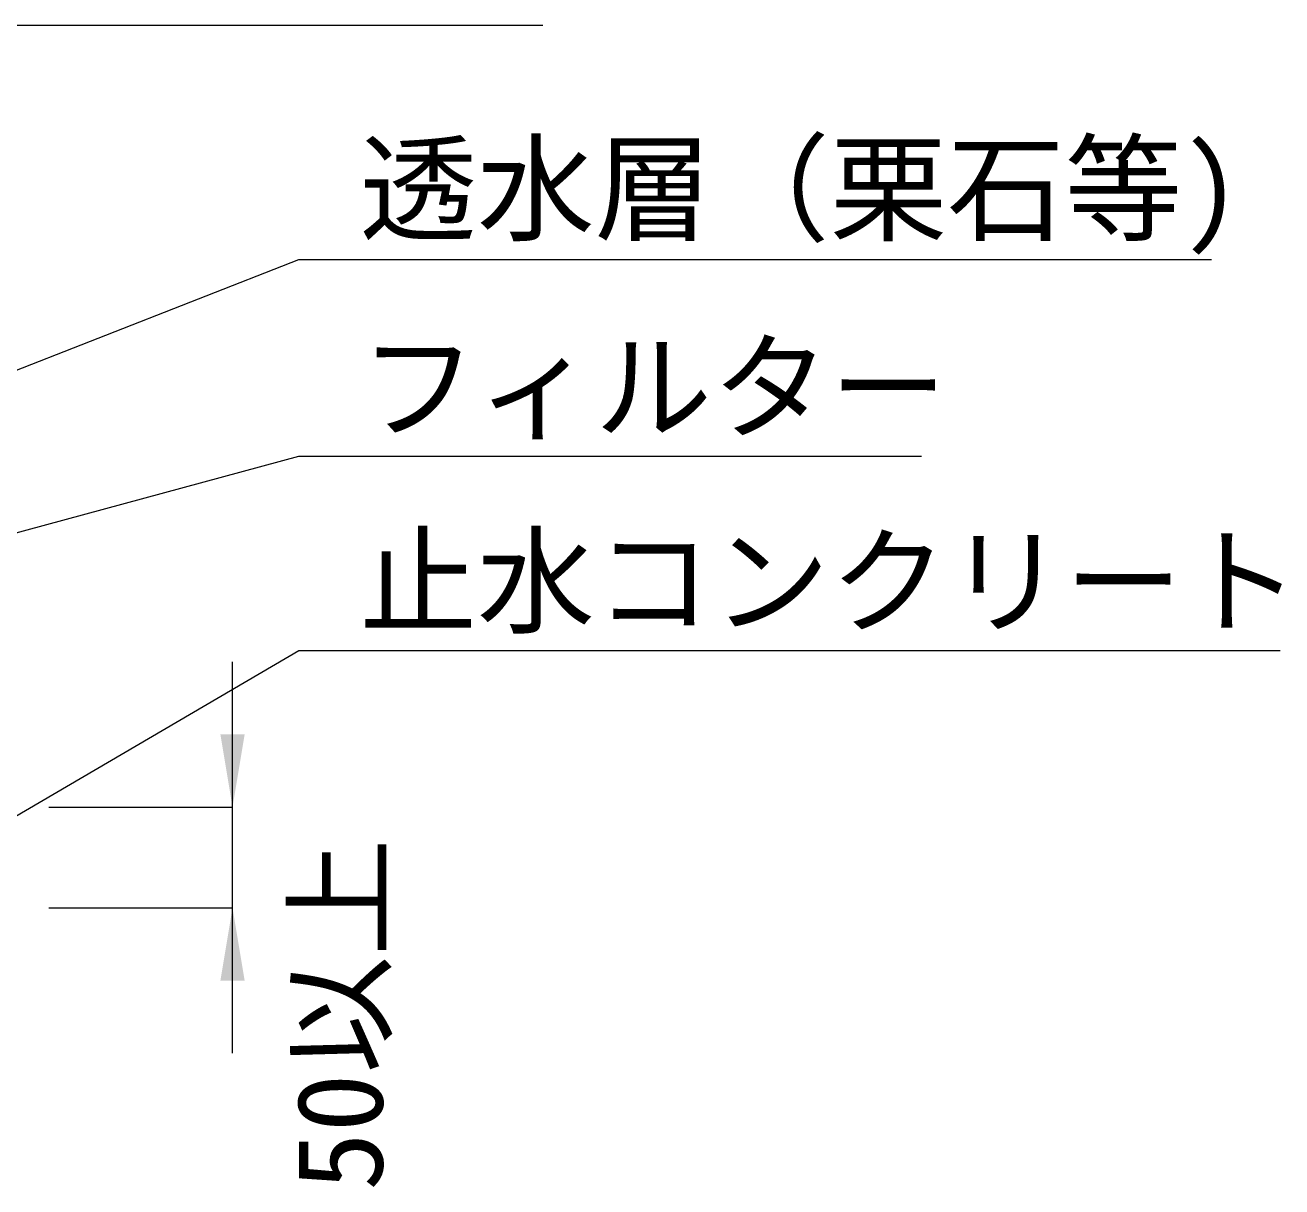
# Model space of a CAD drawing. Units: millimetres at full size, sheet at 1:40; details may follow other scales. Extents: x 221193 to 264773, y 874627 to 883926.
# Drawn here: x 222948 to 223571, y 879933 to 880508 of the extents above; entities that cross this region are included whole.
import ezdxf
from ezdxf.enums import TextEntityAlignment as Align

# ---------------------------------------------------------------- set-up
doc = ezdxf.new("R2010")
doc.units = ezdxf.units.MM
doc.header["$LTSCALE"] = 40
for name, color, linetype, lineweight in [('寸法線', 7, 'Continuous', 13), ('引出線', 4, 'Continuous', 9), ('舗装・基礎', 3, 'Continuous', 13)]:
    doc.layers.add(name, color=color, linetype=linetype, lineweight=lineweight)
doc.styles.add('ＭＳ ゴシック', font='')
doc.styles.get('ＭＳ ゴシック').set_extended_font_data('MS Gothic')

# ---------------------------------------------------------------- blocks, each defined once
blk = doc.blocks.new('filled_arrow')
at = {"color": 0, "linetype": 'Continuous', "lineweight": -2}
blk.add_solid([(7.5, 1.25), (0, 0), (7.5, -1.25)], dxfattribs=at)

msp = doc.modelspace()

# ---------------------------------------------------------------- linework, layer by layer
at = {"layer": '寸法線'}
for p, q in [((223050.97, 879998.93), (223050.97, 880192.93)), ((222959.83, 880120.93), (223050.97, 880120.93)), ((222959.83, 880070.93), (223050.97, 880070.93))]:
    msp.add_line(p, q, dxfattribs=at)
at = {"layer": '引出線', "lineweight": 13}
for points in [[(222735.45, 880255.84), (223083.9, 880392.29), (223536.26, 880392.29)], [(222580.42, 880158.46), (223083.9, 880294.91), (223392.58, 880294.91)]]:
    msp.add_lwpolyline(points, dxfattribs=at)
at = {"layer": '引出線'}
msp.add_lwpolyline([(222929.83, 880108.46), (223083.9, 880198.45), (223570.29, 880198.45)], dxfattribs=at)
at = {"layer": '舗装・基礎'}
msp.add_line((222579.83, 880508.46), (223204.83, 880508.46), dxfattribs=at)

# ---------------------------------------------------------------- block references
at = {"layer": '寸法線', "xscale": 4.8, "yscale": 4.8}
for p, rotation in [((223050.97, 880120.93), 90), ((223050.97, 880070.93), 270)]:
    msp.add_blockref('filled_arrow', p, dxfattribs=dict(at, rotation=rotation))

# ---------------------------------------------------------------- texts
at = {"layer": '寸法線', "style": 'ＭＳ ゴシック'}
msp.add_text('50以上', height=42.72, rotation=90, dxfattribs=at).set_placement((223104.02, 880018.05), align=Align.MIDDLE_CENTER)
at = {"layer": '引出線', "style": 'ＭＳ ゴシック'}
for s, p in [('透水層（栗石等)', (223113.9, 880448.8)), ('フィルター', (223113.9, 880350.51)), ('止水コンクリート', (223113.9, 880254.28))]:
    msp.add_text(s, height=42.72, dxfattribs=at).set_placement(p, align=Align.TOP_LEFT)

doc.saveas('drawing.dxf')
